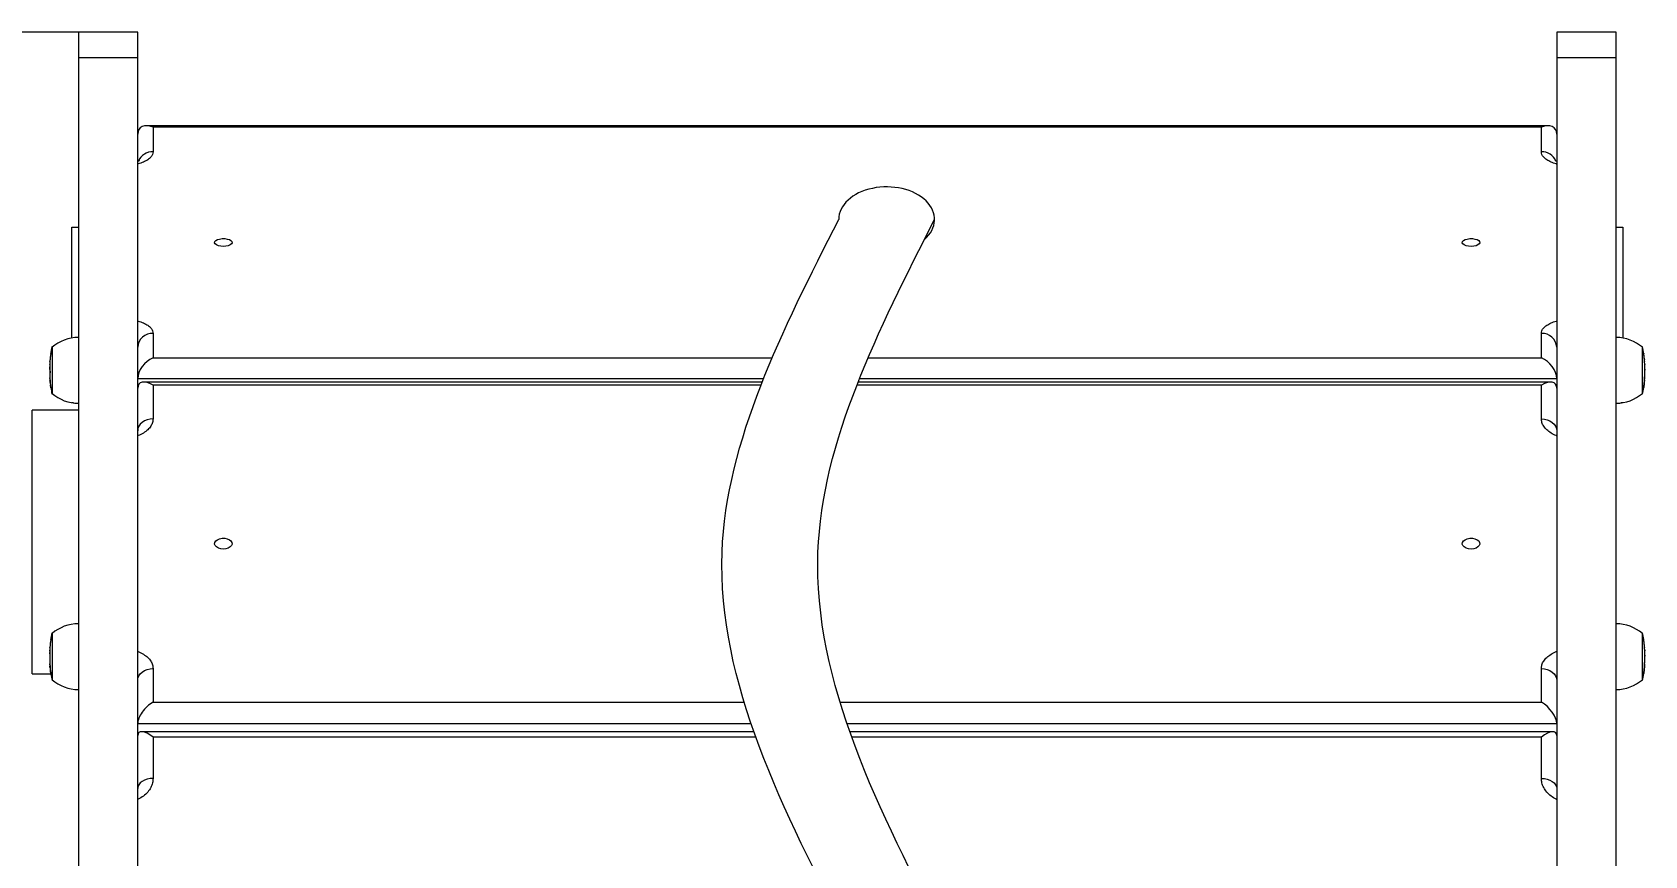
# Model space of a CAD drawing. Header units: millimetres. Extents: x -4199 to 4190, y -5233 to 4097.
# Drawn here: x -231 to 503, y 2222 to 2597 of the extents above; entities that cross this region are included whole.
import ezdxf

# ---------------------------------------------------------------- set-up
doc = ezdxf.new("R2010")
doc.units = ezdxf.units.MM
doc.layers.add('DIKOM_ОБЪЕКТ', color=7, linetype='Continuous')
doc.layers.add('DIKOM_РАЗМЕР_ОБЪЕКТА', color=7, linetype='Continuous')
doc.styles.add('style1', font='arial.ttf', dxfattribs={"width": 0.8})
doc.dimstyles.new('1-50', dxfattribs={"dimtxt": 300, "dimasz": 200, "dimexe": 100, "dimexo": 0, "dimgap": 100, "dimtad": 1, "dimtxsty": 'style1', "dimcen": 200, "dimclrd": 7, "dimclre": 7, "dimclrt": 7, "dimadec": 1, "dimazin": 2, "dimtfac": 1, "dimtmove": 0, "dimatfit": 2, "dimfxl": 0, "dimlwd": 25, "dimlwe": 18, "dimarcsym": 0})

# ---------------------------------------------------------------- blocks, each defined once
blk = doc.blocks.new('*D11')
at = {"layer": 'Defpoints', "color": 0, "transparency": 16777216}
for p in [(-183.48, 2596.81), (-2238.36, -2149.47), (-1546.98, -2149.47)]:
    blk.add_point(p, dxfattribs=at)
at = {"layer": 'DIKOM_РАЗМЕР_ОБЪЕКТА', "color": 7, "lineweight": 18, "transparency": 16777216}
for p, q in [((-183.48, 2596.81), (-2338.36, 2596.81)), ((-1546.98, -2149.47), (-2338.36, -2149.47))]:
    blk.add_line(p, q, dxfattribs=at)
at = {"layer": 'DIKOM_РАЗМЕР_ОБЪЕКТА', "color": 7, "lineweight": 25, "transparency": 16777216}
blk.add_line((-2238.36, 2396.81), (-2238.36, -1949.47), dxfattribs=at)
at = {"layer": 'DIKOM_РАЗМЕР_ОБЪЕКТА', "color": 7, "transparency": 16777216}
for points in [[(-2271.69, 2396.81), (-2205.02, 2396.81), (-2238.36, 2596.81)], [(-2271.69, -1949.47), (-2205.02, -1949.47), (-2238.36, -2149.47)]]:
    blk.add_solid(points, dxfattribs=at)
at = {"layer": 'DIKOM_РАЗМЕР_ОБЪЕКТА', "color": 7, "transparency": 16777216, "insert": (-2491.53, 392.26), "char_height": 300, "attachment_point": 5, "rotation": 90, "style": 'style1'}
blk.add_mtext('4800', dxfattribs=at)

msp = doc.modelspace()

# ---------------------------------------------------------------- linework, layer by layer
at = {"layer": 'DIKOM_ОБЪЕКТ', "color": 7, "linetype": 'Continuous', "lineweight": 15}
for p, q in [((-183.483, 2596.809), (-210.483, 2596.809)), ((-210.483, 2596.809), (-210.483, 2585.273)), ((-183.483, 2585.273), (-183.483, 2596.809)), ((489.517, 2596.809), (462.517, 2596.809)), ((462.517, 2596.809), (462.517, 2585.273)), ((489.517, 2585.273), (489.517, 2596.809)), ((-210.483, 2585.273), (-183.483, 2585.273)), ((-210.483, 2585.273), (-210.483, 1383.736)), ((-183.483, 1383.736), (-183.483, 2585.273)), ((462.517, 2585.273), (489.517, 2585.273)), ((462.517, 2585.273), (462.517, 1383.736)), ((489.517, 1383.736), (489.517, 2585.273)), ((458.629, 2554.271), (-179.595, 2554.271)), ((-176.483, 2553.541), (-176.483, 2542.426)), ((455.517, 2553.541), (-176.483, 2553.541)), ((455.517, 2542.426), (455.517, 2553.541)), ((-213.483, 2508.024), (-210.483, 2508.024)), ((-213.483, 2457.611), (-213.483, 2508.024)), ((489.517, 2508.024), (492.517, 2508.024)), ((492.517, 2508.024), (492.517, 2457.611)), ((-176.483, 2459.733), (-176.483, 2448.618)), ((455.517, 2448.618), (455.517, 2459.733)), ((-222.483, 2453.68), (-222.483, 2432.08)), ((501.517, 2443.75), (501.517, 2453.68)), ((-223.535, 2444.175), (-223.535, 2444.485)), ((-223.498, 2445.668), (-223.512, 2445.214)), ((-223.437, 2446.936), (-223.463, 2446.483)), ((-223.44, 2446.811), (-223.437, 2446.936)), ((-223.141, 2450.029), (-223.237, 2449.279)), ((-223.064, 2450.515), (-223.225, 2449.305)), ((-223.067, 2450.414), (-223.064, 2450.515)), ((-176.483, 2448.618), (105.376, 2448.618)), ((149.016, 2448.618), (455.517, 2448.618)), ((502.106, 2450.496), (502.104, 2450.414)), ((502.272, 2449.233), (502.106, 2450.496)), ((502.278, 2449.245), (502.181, 2450.01)), ((502.414, 2447.906), (502.416, 2447.906)), ((502.415, 2447.901), (502.418, 2447.901)), ((502.478, 2446.917), (502.475, 2446.811)), ((502.503, 2446.464), (502.478, 2446.917)), ((502.509, 2446.355), (502.503, 2446.464)), ((502.551, 2445.195), (502.538, 2445.648)), ((502.567, 2444.806), (502.563, 2445.097)), ((-222.983, 2441.949), (-223.539, 2441.949)), ((-223.536, 2444.343), (-223.536, 2443.307)), ((-223.536, 2443.226), (-223.536, 2442.165)), ((-223.536, 2442.165), (-223.536, 2441.849)), ((-223.536, 2441.816), (-223.536, 2441.405)), ((-223.524, 2442.397), (-222.983, 2442.397)), ((-223.491, 2439.5), (-223.493, 2439.54)), ((-223.468, 2439.047), (-223.47, 2439.086)), ((-223.386, 2438.034), (-223.408, 2438.318)), ((-223.408, 2438.318), (-223.378, 2438.318)), ((-223.406, 2438.42), (-223.402, 2438.6)), ((-223.402, 2438.6), (-223.343, 2437.894)), ((-223.38, 2438.104), (-223.376, 2437.964)), ((-223.379, 2438.09), (-223.38, 2438.104)), ((-223.38, 2438.104), (-223.361, 2438.104)), ((-223.318, 2437.362), (-223.379, 2438.09)), ((-223.379, 2438.09), (-223.36, 2438.09)), ((-223.343, 2437.894), (-223.289, 2436.87)), ((-183.483, 2439.236), (101.5, 2439.236)), ((100.838, 2437.567), (-180.761, 2437.567)), ((459.795, 2437.567), (144.478, 2437.567)), ((145.141, 2439.236), (462.517, 2439.236)), ((501.517, 2432.08), (501.517, 2443.75)), ((502.26, 2436.683), (502.312, 2437.141)), ((502.312, 2437.141), (502.381, 2437.647)), ((502.377, 2437.593), (502.323, 2436.968)), ((502.406, 2438.128), (502.442, 2438.581)), ((502.411, 2437.964), (502.406, 2438.128)), ((502.435, 2438.299), (502.41, 2437.997)), ((502.435, 2438.299), (502.42, 2438.299)), ((502.442, 2438.581), (502.438, 2438.42)), ((502.525, 2439.479), (502.556, 2439.479)), ((502.569, 2441.983), (502.568, 2441.863)), ((502.569, 2443.509), (502.569, 2444.355)), ((502.569, 2444.33), (502.569, 2444.342)), ((502.569, 2443.349), (502.569, 2443.507)), ((502.569, 2442.851), (502.569, 2442.966)), ((502.569, 2442.032), (502.569, 2442.851)), ((502.569, 2441.97), (502.569, 2442.032)), ((502.569, 2441.405), (502.569, 2441.712)), ((-223.249, 2436.518), (-223.111, 2435.876)), ((-223.106, 2435.663), (-223.181, 2436.138)), ((-223.111, 2435.876), (-223.019, 2435.247)), ((-223.104, 2435.654), (-223.106, 2435.663)), ((-223.106, 2435.663), (-223.08, 2435.663)), ((-223.098, 2435.502), (-223.104, 2435.654)), ((-223.104, 2435.654), (-223.079, 2435.654)), ((-223.027, 2434.965), (-223.095, 2435.418)), ((-223.095, 2435.418), (-223.044, 2435.418)), ((-223.019, 2435.247), (-223.025, 2435.046)), ((-176.483, 2436.108), (-176.483, 2420.83)), ((100.265, 2436.108), (-176.483, 2436.108)), ((455.517, 2436.108), (143.905, 2436.108)), ((455.517, 2420.83), (455.517, 2436.108)), ((502.297, 2436.85), (502.017, 2436.85)), ((502.296, 2436.841), (502.017, 2436.841)), ((502.283, 2436.609), (502.017, 2436.609)), ((502.056, 2435.046), (502.061, 2435.228)), ((502.061, 2435.228), (502.128, 2435.681)), ((502.126, 2435.445), (502.081, 2435.135)), ((502.138, 2435.445), (502.093, 2435.445)), ((502.128, 2435.681), (502.136, 2435.502)), ((502.283, 2436.609), (502.145, 2435.575)), ((502.169, 2435.758), (502.26, 2436.683)), ((502.323, 2436.968), (502.292, 2436.968)), ((502.297, 2436.85), (502.296, 2436.841)), ((-210.483, 2424.746), (-231.483, 2424.746)), ((-231.483, 2304.746), (-231.483, 2424.746)), ((-213.483, 2428.024), (-213.483, 2428.149)), ((-212.643, 2428.024), (-213.483, 2428.024)), ((492.517, 2428.024), (491.677, 2428.024)), ((492.517, 2428.149), (492.517, 2428.024)), ((-223.141, 2319.763), (-223.237, 2319.024)), ((-223.064, 2320.287), (-223.225, 2319.095)), ((-223.065, 2320.207), (-223.064, 2320.287)), ((-222.483, 2323.36), (-222.483, 2301.76)), ((501.517, 2314.61), (501.517, 2323.36)), ((502.272, 2318.998), (502.106, 2320.242)), ((502.278, 2318.964), (502.181, 2319.718)), ((-223.536, 2313.993), (-223.536, 2313.04)), ((-223.536, 2313.04), (-223.536, 2311.992)), ((-223.535, 2313.886), (-223.535, 2314.157)), ((-223.498, 2315.512), (-223.512, 2315.066)), ((-223.437, 2316.761), (-223.463, 2316.315)), ((-223.439, 2316.55), (-223.437, 2316.761)), ((501.517, 2301.759), (501.517, 2314.61)), ((502.478, 2316.717), (502.476, 2316.55)), ((502.503, 2316.27), (502.478, 2316.717)), ((502.507, 2316.087), (502.503, 2316.27)), ((502.551, 2315.021), (502.538, 2315.467)), ((502.569, 2313.364), (502.569, 2314.034)), ((502.569, 2313.171), (502.569, 2312.744)), ((502.569, 2311.848), (502.569, 2312.698)), ((-223.536, 2311.992), (-223.536, 2311.611)), ((-223.536, 2311.611), (-223.536, 2311.085)), ((-223.373, 2307.439), (-223.408, 2307.885)), ((-223.407, 2308.033), (-223.402, 2308.55)), ((-223.402, 2308.55), (-223.343, 2307.855)), ((-223.38, 2308.004), (-223.374, 2307.569)), ((-223.379, 2307.99), (-223.38, 2308.004)), ((-223.38, 2308.004), (-223.356, 2308.004)), ((-223.379, 2307.99), (-223.355, 2307.99)), ((-223.343, 2307.855), (-223.289, 2306.572)), ((-223.263, 2306.317), (-223.262, 2306.308)), ((-223.226, 2306.017), (-223.253, 2306.249)), ((-223.249, 2306.23), (-223.111, 2305.867)), ((-223.106, 2305.594), (-223.21, 2305.961)), ((-223.111, 2305.867), (-223.019, 2305.248)), ((-223.104, 2305.585), (-223.106, 2305.594)), ((-223.106, 2305.594), (-223.071, 2305.594)), ((-223.095, 2305.029), (-223.104, 2305.585)), ((-223.104, 2305.585), (-223.069, 2305.585)), ((-223.027, 2304.583), (-223.095, 2305.029)), ((-223.019, 2305.248), (-223.027, 2304.583)), ((-176.483, 2307.166), (-176.483, 2291.888)), ((455.517, 2291.888), (455.517, 2307.166)), ((502.136, 2305.093), (502.053, 2304.538)), ((502.054, 2304.606), (502.061, 2305.203)), ((502.061, 2305.203), (502.128, 2305.649)), ((502.128, 2305.649), (502.138, 2305.093)), ((502.138, 2305.093), (502.139, 2305.102)), ((502.139, 2305.102), (502.26, 2306.636)), ((502.283, 2306.445), (502.145, 2305.157)), ((502.26, 2306.636), (502.312, 2307.087)), ((502.296, 2306.736), (502.271, 2306.736)), ((502.297, 2306.745), (502.272, 2306.745)), ((502.323, 2306.803), (502.279, 2306.803)), ((502.297, 2306.745), (502.296, 2306.736)), ((502.312, 2307.087), (502.4, 2307.431)), ((502.359, 2307.032), (502.323, 2306.803)), ((502.407, 2307.505), (502.377, 2307.145)), ((502.406, 2308.059), (502.442, 2308.505)), ((502.413, 2307.57), (502.406, 2308.059)), ((502.435, 2307.84), (502.413, 2307.571)), ((502.442, 2308.505), (502.437, 2308.032)), ((502.569, 2311.523), (502.569, 2311.848)), ((502.569, 2311.085), (502.569, 2311.503)), ((-231.483, 2304.746), (-223.052, 2304.746)), ((-176.483, 2291.888), (92.605, 2291.888)), ((136.245, 2291.888), (455.517, 2291.888)), ((-183.483, 2282.069), (95.771, 2282.069)), ((97.059, 2278.352), (-181.761, 2278.352)), ((-176.483, 2275.949), (-176.483, 2257.098)), ((97.917, 2275.949), (-176.483, 2275.949)), ((139.411, 2282.069), (462.517, 2282.069)), ((460.795, 2278.352), (140.7, 2278.352)), ((455.517, 2275.949), (141.557, 2275.949)), ((455.517, 2257.098), (455.517, 2275.949))]:
    msp.add_line(p, q, dxfattribs=at)
at = {"layer": 'DIKOM_ОБЪЕКТ', "color": 7, "linetype": 'Continuous', "lineweight": 15, "flags": 128}
for points in [[(-144.483, 2499.301), (-145.662, 2499.38), (-146.736, 2499.61), (-147.61, 2499.971), (-148.207, 2500.43), (-148.472, 2500.947), (-148.383, 2501.475), (-147.947, 2501.969), (-147.204, 2502.383), (-146.219, 2502.682), (-145.079, 2502.838), (-143.887, 2502.838), (-142.748, 2502.682), (-141.762, 2502.383), (-141.019, 2501.969), (-140.583, 2501.475), (-140.494, 2500.947), (-140.76, 2500.43), (-141.356, 2499.971), (-142.23, 2499.61), (-143.304, 2499.38), (-144.483, 2499.301)], [(423.517, 2499.301), (422.338, 2499.38), (421.264, 2499.61), (420.39, 2499.971), (419.793, 2500.43), (419.528, 2500.947), (419.617, 2501.475), (420.053, 2501.969), (420.796, 2502.383), (421.781, 2502.682), (422.921, 2502.838), (424.113, 2502.838), (425.252, 2502.682), (426.238, 2502.383), (426.981, 2501.969), (427.417, 2501.475), (427.506, 2500.947), (427.24, 2500.43), (426.644, 2499.971), (425.77, 2499.61), (424.696, 2499.38), (423.517, 2499.301)], [(-176.483, 2420.83), (-177.849, 2420.724), (-179.162, 2420.409), (-180.372, 2419.897), (-181.433, 2419.207), (-182.303, 2418.368), (-182.95, 2417.41), (-183.349, 2416.371), (-183.483, 2415.29)], [(455.517, 2420.83), (456.883, 2420.724), (458.196, 2420.409), (459.406, 2419.897), (460.467, 2419.207), (461.337, 2418.368), (461.984, 2417.41), (462.382, 2416.371), (462.517, 2415.29)], [(-144.483, 2361.554), (-145.662, 2361.662), (-146.736, 2361.978), (-147.61, 2362.474), (-148.207, 2363.105), (-148.472, 2363.815), (-148.383, 2364.542), (-147.947, 2365.22), (-147.204, 2365.79), (-146.219, 2366.2), (-145.079, 2366.415), (-143.887, 2366.415), (-142.748, 2366.2), (-141.762, 2365.79), (-141.019, 2365.22), (-140.583, 2364.542), (-140.494, 2363.815), (-140.76, 2363.105), (-141.356, 2362.474), (-142.23, 2361.978), (-143.304, 2361.662), (-144.483, 2361.554)], [(423.517, 2361.554), (422.338, 2361.662), (421.264, 2361.978), (420.39, 2362.474), (419.793, 2363.105), (419.528, 2363.815), (419.617, 2364.542), (420.053, 2365.22), (420.796, 2365.79), (421.781, 2366.2), (422.921, 2366.415), (424.113, 2366.415), (425.252, 2366.2), (426.238, 2365.79), (426.981, 2365.22), (427.417, 2364.542), (427.506, 2363.815), (427.24, 2363.105), (426.644, 2362.474), (425.77, 2361.978), (424.696, 2361.662), (423.517, 2361.554)], [(-183.483, 2301.625), (-183.349, 2302.706), (-182.95, 2303.745), (-182.303, 2304.703), (-181.433, 2305.543), (-180.372, 2306.232), (-179.162, 2306.744), (-177.849, 2307.059), (-176.483, 2307.166)], [(455.517, 2307.166), (456.883, 2307.059), (458.196, 2306.744), (459.406, 2306.232), (460.467, 2305.543), (461.337, 2304.703), (461.984, 2303.745), (462.382, 2302.706), (462.517, 2301.625)], [(-176.483, 2257.098), (-177.849, 2257.01), (-179.162, 2256.748), (-180.372, 2256.323), (-181.433, 2255.752), (-182.303, 2255.055), (-182.95, 2254.26), (-183.349, 2253.398), (-183.483, 2252.501)], [(455.517, 2257.098), (456.883, 2257.01), (458.196, 2256.748), (459.406, 2256.323), (460.467, 2255.752), (461.337, 2255.055), (461.984, 2254.26), (462.382, 2253.398), (462.517, 2252.501)]]:
    msp.add_lwpolyline(points, dxfattribs=at)
at = {"layer": 'DIKOM_ОБЪЕКТ', "color": 7, "linetype": 'Continuous', "lineweight": 15}
for centre, radius, start, end in [((-176.747, 2535.547), 6.885, 87.798821, 157.454062), ((455.781, 2535.547), 6.885, 22.509275, 92.200584), ((-176.829, 2453.077), 6.665, 87.023966, 176.67986), ((455.863, 2453.077), 6.665, 3.319802, 92.97613), ((-181.7, 2444.355), 41.836, 167.120378, 171.666319), ((-210.323, 2439.203), 18.677, 90.490933, 130.621157), ((489.357, 2439.203), 18.677, 49.378843, 89.509067), ((460.734, 2444.355), 41.836, 8.333277, 12.879622), ((-181.7, 2444.355), 41.836, 177.259573, 178.384115), ((-181.7, 2444.355), 41.836, 175.752916, 176.632656), ((-181.7, 2444.355), 41.836, 172.299877, 175.115853), ((460.734, 2444.355), 41.836, 5.028394, 7.700881), ((460.734, 2444.355), 41.836, 3.366505, 4.426539), ((460.734, 2444.355), 41.836, 1.613912, 2.739607), ((460.734, 2444.355), 41.836, 0, 0.616906), ((-181.7, 2441.405), 41.836, 180, 182.553341), ((-181.7, 2441.405), 41.836, 183.175825, 184.092814), ((-181.7, 2441.405), 41.836, 184.719471, 185.549257), ((460.734, 2441.405), 41.836, 352.763065, 354.280212), ((460.734, 2441.405), 41.836, 354.84443, 355.282036), ((460.734, 2441.405), 41.836, 355.907203, 356.753542), ((460.734, 2441.405), 41.836, 357.364634, 0), ((-181.7, 2441.405), 41.836, 186.153291, 186.732054), ((-181.7, 2441.405), 41.836, 187.237935, 188.117457), ((-181.7, 2441.405), 41.836, 188.749407, 192.879622), ((-210.323, 2446.557), 18.677, 229.378843, 269.509067), ((489.357, 2446.557), 18.677, 270.490933, 310.621157), ((460.734, 2441.405), 41.836, 347.120378, 351.249644), ((460.734, 2441.405), 41.836, 351.883892, 352.238137), ((-210.323, 2308.883), 18.677, 90.490933, 130.621157), ((489.357, 2308.883), 18.677, 49.378843, 89.509067), ((-181.7, 2314.034), 41.836, 172.153682, 172.828119), ((-181.7, 2314.034), 41.836, 167.120378, 171.510552), ((460.734, 2314.034), 41.836, 8.675162, 12.879622), ((-181.7, 2314.034), 41.836, 178.963141, 179.248341), ((-181.7, 2314.034), 41.836, 177.188139, 178.328747), ((-181.7, 2314.034), 41.836, 175.418974, 176.5514), ((-181.7, 2314.034), 41.836, 172.828119, 174.665332), ((460.734, 2314.034), 41.836, 5.811532, 7.023251), ((460.734, 2314.034), 41.836, 3.447581, 4.767098), ((460.734, 2314.034), 41.836, 1.668624, 2.811665), ((460.734, 2314.034), 41.836, 0, 1.034538), ((-181.7, 2311.085), 41.836, 180, 182.491782), ((-181.7, 2311.085), 41.836, 183.120687, 184.184802), ((-181.7, 2311.085), 41.836, 184.821311, 185.967234), ((-181.7, 2311.085), 41.836, 187.038174, 188.270861), ((460.734, 2311.085), 41.836, 352.228689, 354.440524), ((460.734, 2311.085), 41.836, 354.99007, 355.181134), ((460.734, 2311.085), 41.836, 355.815107, 356.774062), ((460.734, 2311.085), 41.836, 357.398631, 0), ((-181.7, 2311.085), 41.836, 188.93152, 192.879622), ((-210.323, 2316.236), 18.677, 229.378843, 269.509067), ((489.357, 2316.236), 18.677, 270.490933, 310.621157), ((460.734, 2311.085), 41.836, 347.120378, 351.087594)]:
    msp.add_arc(centre, radius, start, end, dxfattribs=at)
for centre, major_axis, ratio, start_param, end_param in [((-176.483, 2547.271), (-5.949, 5.949), 0.6200635, 5.2674306, 6.8382269), ((455.517, 2547.271), (5.949, 5.949), 0.6200635, 5.7281437, 7.29894), ((157.454, 2511.603), (21.82, 0), 0.6791431, 5.6198151, 9.424778), ((-176.483, 2442.348), (5.949, 5.949), 0.6200635, 1.0157547, 2.586551), ((455.517, 2442.348), (5.949, -5.949), 0.6200635, 0.5550416, 2.1258379), ((-176.483, 2430.567), (-6.283, 6.283), 0.4913115, 5.1690617, 6.739858), ((455.517, 2430.567), (6.283, 6.283), 0.4913115, 5.8265126, 7.3973089), ((-176.483, 2286.347), (6.283, 6.283), 0.4913115, 1.1141236, 2.68492), ((455.517, 2286.347), (6.283, -6.283), 0.4913115, 0.4566727, 2.027469), ((-176.483, 2271.352), (-6.555, 6.555), 0.3744676, 5.0706928, 6.6414891), ((455.517, 2271.352), (6.555, 6.555), 0.3744676, 5.9248815, 7.4956778)]:
    msp.add_ellipse(centre, major_axis=major_axis, ratio=ratio, start_param=start_param, end_param=end_param, dxfattribs=at)
for points, knots in [([(-176.483, 2542.426), (-176.532, 2542.019), (-176.632, 2541.181), (-177.468, 2539.94), (-178.845, 2538.739), (-180.822, 2537.693), (-182.426, 2537.036), (-183.413, 2536.812), (-183.483, 2536.796)], [0, 0, 0, 0, 0.1816814, 0.3742424, 0.5748114, 0.7796368, 0.9844631, 1, 1, 1, 1]), ([(462.517, 2536.796), (462.447, 2536.812), (461.46, 2537.036), (459.856, 2537.693), (457.879, 2538.739), (456.502, 2539.94), (455.666, 2541.181), (455.565, 2542.019), (455.517, 2542.426)], [0, 0, 0, 0, 0.0155374, 0.220362, 0.4251894, 0.6257568, 0.8183181, 1, 1, 1, 1]), ([(-182.734, 2538.389), (-182.729, 2538.394), (-182.704, 2538.419), (-182.867, 2538.287), (-183.128, 2538.118), (-183.411, 2537.988), (-183.483, 2537.955)], [0, 0, 0, 0, 0.0947284, 0.4774578, 0.8671835, 1, 1, 1, 1]), ([(462.517, 2537.949), (462.503, 2537.955), (462.286, 2538.05), (462.032, 2538.206), (461.78, 2538.377), (461.768, 2538.39), (461.763, 2538.396)], [0, 0, 0, 0, 0.0237725, 0.3752128, 0.7189021, 1, 1, 1, 1]), ([(-183.483, 2465.363), (-183.413, 2465.347), (-182.426, 2465.123), (-180.822, 2464.466), (-178.845, 2463.42), (-177.468, 2462.219), (-176.632, 2460.978), (-176.532, 2460.14), (-176.483, 2459.733)], [0, 0, 0, 0, 0.0155369, 0.2203637, 0.4251842, 0.6257567, 0.8183182, 1, 1, 1, 1]), ([(455.517, 2459.733), (455.565, 2460.14), (455.666, 2460.978), (456.502, 2462.219), (457.879, 2463.42), (459.856, 2464.466), (461.46, 2465.123), (462.447, 2465.347), (462.517, 2465.363)], [0, 0, 0, 0, 0.1816823, 0.374244, 0.5748151, 0.7796374, 0.9844626, 1, 1, 1, 1]), ([(-223.529, 2445.08), (-223.531, 2444.981), (-223.537, 2444.487), (-223.537, 2443.937), (-223.534, 2443.485), (-223.533, 2443.428)], [0, 0, 0, 0, 0.1793959, 0.8969897, 1, 1, 1, 1]), ([(-223.512, 2445.214), (-223.516, 2445.199), (-223.526, 2445.154), (-223.528, 2445.109), (-223.529, 2445.08)], [0, 0, 0, 0, 0.3438841, 1, 1, 1, 1]), ([(-223.51, 2445.534), (-223.512, 2445.568), (-223.514, 2445.613), (-223.501, 2445.657), (-223.498, 2445.668)], [0, 0, 0, 0, 0.7638409, 1, 1, 1, 1]), ([(-223.463, 2446.483), (-223.471, 2446.462), (-223.485, 2446.419), (-223.48, 2446.377), (-223.477, 2446.355)], [0, 0, 0, 0, 0.495613, 1, 1, 1, 1]), ([(-223.225, 2449.305), (-223.252, 2449.066), (-223.294, 2448.692), (-223.345, 2448.207), (-223.382, 2447.86), (-223.412, 2447.567), (-223.416, 2447.508), (-223.419, 2447.476)], [0, 0, 0, 0, 0.2553881, 0.4006595, 0.5458728, 0.7494597, 1, 1, 1, 1]), ([(-223.237, 2449.279), (-223.255, 2449.118), (-223.284, 2448.86), (-223.322, 2448.513), (-223.35, 2448.251), (-223.374, 2448.021), (-223.381, 2447.953), (-223.382, 2447.933), (-223.382, 2447.93)], [0, 0, 0, 0, 0.2300603, 0.367361, 0.5055842, 0.6898243, 0.9568506, 1, 1, 1, 1]), ([(502.443, 2447.584), (502.442, 2447.607), (502.439, 2447.658), (502.416, 2447.89), (502.386, 2448.189), (502.339, 2448.643), (502.299, 2448.998), (502.272, 2449.233)], [0, 0, 0, 0, 0.1630519, 0.3630817, 0.5248633, 0.6861547, 1, 1, 1, 1]), ([(502.416, 2447.906), (502.415, 2447.933), (502.414, 2447.974), (502.393, 2448.179), (502.37, 2448.402), (502.336, 2448.73), (502.303, 2449.027), (502.282, 2449.208), (502.278, 2449.245)], [0, 0, 0, 0, 0.306078, 0.4616326, 0.5884314, 0.7437479, 0.9477674, 1, 1, 1, 1]), ([(502.414, 2447.904), (502.415, 2447.903), (502.416, 2447.898), (502.416, 2447.903), (502.416, 2447.906)], [0, 0, 0, 0, 0.3465183, 1, 1, 1, 1]), ([(502.538, 2445.648), (502.542, 2445.632), (502.551, 2445.594), (502.547, 2445.556), (502.545, 2445.534)], [0, 0, 0, 0, 0.4381716, 1, 1, 1, 1]), ([(502.563, 2445.097), (502.562, 2445.108), (502.56, 2445.141), (502.554, 2445.174), (502.551, 2445.195)], [0, 0, 0, 0, 0.3631693, 1, 1, 1, 1]), ([(-223.535, 2444.175), (-223.535, 2444.114), (-223.534, 2443.813), (-223.536, 2443.425), (-223.536, 2443.024), (-223.534, 2442.864), (-223.534, 2442.791)], [0, 0, 0, 0, 0.1307138, 0.6537788, 0.8397738, 1, 1, 1, 1]), ([(-223.536, 2443.275), (-223.536, 2443.283), (-223.536, 2443.577), (-223.536, 2443.869), (-223.535, 2444.153)], [0, 0, 0, 0, 0.0287138, 1, 1, 1, 1]), ([(-223.533, 2441.928), (-223.534, 2441.918), (-223.536, 2441.899), (-223.535, 2441.668), (-223.531, 2441.369), (-223.525, 2441.069), (-223.52, 2440.883), (-223.519, 2440.827)], [0, 0, 0, 0, 0.2749534, 0.481334, 0.6872805, 0.9068982, 1, 1, 1, 1]), ([(-223.535, 2442.175), (-223.535, 2442.072), (-223.534, 2441.871), (-223.524, 2441.39), (-223.516, 2441.04), (-223.511, 2440.865)], [0, 0, 0, 0, 0.3401946, 0.6691414, 1, 1, 1, 1]), ([(-223.533, 2443.428), (-223.534, 2443.296), (-223.534, 2443.083), (-223.534, 2442.87), (-223.534, 2442.791)], [0, 0, 0, 0, 0.6239229, 1, 1, 1, 1]), ([(-223.519, 2440.827), (-223.515, 2440.648), (-223.507, 2440.339), (-223.498, 2439.957), (-223.492, 2439.681), (-223.491, 2439.543), (-223.491, 2439.513), (-223.491, 2439.5)], [0, 0, 0, 0, 0.2539349, 0.4391074, 0.6240129, 0.8482733, 1, 1, 1, 1]), ([(-223.511, 2440.865), (-223.506, 2440.668), (-223.495, 2440.272), (-223.481, 2439.75), (-223.471, 2439.358), (-223.467, 2439.119), (-223.468, 2439.071), (-223.468, 2439.047)], [0, 0, 0, 0, 0.2120585, 0.4264613, 0.6117465, 0.8097076, 1, 1, 1, 1]), ([(-223.472, 2439.118), (-223.475, 2439.182), (-223.478, 2439.266), (-223.484, 2439.452), (-223.485, 2439.498)], [0, 0, 0, 0, 0.7495519, 1, 1, 1, 1]), ([(502.502, 2439.029), (502.502, 2439.071), (502.504, 2439.143), (502.514, 2439.526), (502.527, 2439.982), (502.54, 2440.45), (502.547, 2440.737), (502.55, 2440.846)], [0, 0, 0, 0, 0.2842585, 0.4851694, 0.6860775, 0.8813829, 1, 1, 1, 1]), ([(502.514, 2439.479), (502.511, 2439.377), (502.505, 2439.159), (502.503, 2439.086), (502.502, 2439.048)], [0, 0, 0, 0, 0.4726831, 1, 1, 1, 1]), ([(502.525, 2439.48), (502.525, 2439.479), (502.524, 2439.457), (502.525, 2439.469), (502.525, 2439.482)], [0, 0, 0, 0, 0.019364, 1, 1, 1, 1]), ([(502.525, 2439.482), (502.526, 2439.519), (502.527, 2439.577), (502.534, 2439.879), (502.542, 2440.202), (502.55, 2440.533), (502.555, 2440.738), (502.557, 2440.818)], [0, 0, 0, 0, 0.332052, 0.5180273, 0.7043209, 0.883941, 1, 1, 1, 1]), ([(502.55, 2440.846), (502.554, 2441.029), (502.562, 2441.397), (502.569, 2441.821), (502.569, 2441.988), (502.569, 2442.047)], [0, 0, 0, 0, 0.3896117, 0.7834726, 1, 1, 1, 1]), ([(502.557, 2440.818), (502.56, 2440.989), (502.566, 2441.285), (502.57, 2441.619), (502.57, 2441.808), (502.569, 2441.85), (502.568, 2441.863)], [0, 0, 0, 0, 0.3555825, 0.6180343, 0.8796853, 1, 1, 1, 1]), ([(502.569, 2443.406), (502.569, 2443.286), (502.57, 2443.139), (502.569, 2442.992), (502.569, 2442.965)], [0, 0, 0, 0, 0.8141499, 1, 1, 1, 1]), ([(502.569, 2442.737), (502.569, 2442.829), (502.569, 2443.033), (502.569, 2443.237), (502.569, 2443.349)], [0, 0, 0, 0, 0.447868, 1, 1, 1, 1]), ([(502.569, 2442.737), (502.569, 2442.795), (502.57, 2442.863), (502.569, 2442.931), (502.569, 2442.941)], [0, 0, 0, 0, 0.8534753, 1, 1, 1, 1]), ([(502.296, 2436.841), (502.294, 2436.803), (502.292, 2436.746), (502.287, 2436.668), (502.284, 2436.628), (502.283, 2436.609)], [0, 0, 0, 0, 0.5000072, 0.7499665, 1, 1, 1, 1]), ([(502.323, 2436.968), (502.32, 2436.955), (502.316, 2436.931), (502.307, 2436.889), (502.301, 2436.865), (502.297, 2436.85)], [0, 0, 0, 0, 0.2834778, 0.5669595, 1, 1, 1, 1]), ([(-176.483, 2420.83), (-176.532, 2420.271), (-176.632, 2419.119), (-177.468, 2417.413), (-178.845, 2415.763), (-180.822, 2414.325), (-182.426, 2413.422), (-183.413, 2413.114), (-183.483, 2413.092)], [0, 0, 0, 0, 0.1816769, 0.374239, 0.57481, 0.7796337, 0.9844615, 1, 1, 1, 1]), ([(462.517, 2413.092), (462.447, 2413.114), (461.46, 2413.422), (459.856, 2414.325), (457.879, 2415.763), (456.502, 2417.413), (455.666, 2419.119), (455.565, 2420.271), (455.517, 2420.83)], [0, 0, 0, 0, 0.015539, 0.2203651, 0.4251908, 0.6257603, 0.8183226, 1, 1, 1, 1]), ([(-223.532, 2314.583), (-223.532, 2314.552), (-223.538, 2314.176), (-223.537, 2313.75), (-223.534, 2313.356), (-223.533, 2313.306)], [0, 0, 0, 0, 0.0736927, 0.8836979, 1, 1, 1, 1]), ([(-223.535, 2313.886), (-223.535, 2313.834), (-223.534, 2313.57), (-223.536, 2313.232), (-223.536, 2312.882), (-223.534, 2312.743), (-223.534, 2312.678)], [0, 0, 0, 0, 0.1307443, 0.6537551, 0.8397422, 1, 1, 1, 1]), ([(-223.535, 2314.157), (-223.535, 2314.22), (-223.535, 2314.299), (-223.534, 2314.377), (-223.533, 2314.393)], [0, 0, 0, 0, 0.8003945, 1, 1, 1, 1]), ([(-223.533, 2313.306), (-223.534, 2313.176), (-223.534, 2312.966), (-223.534, 2312.757), (-223.534, 2312.678)], [0, 0, 0, 0, 0.6237124, 1, 1, 1, 1]), ([(-223.512, 2315.066), (-223.516, 2315.029), (-223.525, 2314.938), (-223.527, 2314.846), (-223.528, 2314.791)], [0, 0, 0, 0, 0.3988001, 1, 1, 1, 1]), ([(-223.512, 2315.064), (-223.515, 2315.189), (-223.519, 2315.338), (-223.501, 2315.487), (-223.498, 2315.512)], [0, 0, 0, 0, 0.8342651, 1, 1, 1, 1]), ([(-223.463, 2316.315), (-223.471, 2316.265), (-223.483, 2316.189), (-223.48, 2316.113), (-223.479, 2316.087)], [0, 0, 0, 0, 0.6564059, 1, 1, 1, 1]), ([(-223.225, 2319.095), (-223.252, 2318.859), (-223.294, 2318.49), (-223.345, 2317.99), (-223.381, 2317.627), (-223.394, 2317.465), (-223.401, 2317.378)], [0, 0, 0, 0, 0.3561524, 0.5587368, 0.7612339, 1, 1, 1, 1]), ([(-223.237, 2319.024), (-223.255, 2318.865), (-223.284, 2318.612), (-223.322, 2318.255), (-223.35, 2317.978), (-223.368, 2317.778), (-223.372, 2317.723), (-223.372, 2317.707)], [0, 0, 0, 0, 0.3006074, 0.4799499, 0.6605599, 0.9012383, 1, 1, 1, 1]), ([(-183.483, 2314.904), (-183.413, 2314.882), (-182.426, 2314.575), (-180.822, 2313.671), (-178.845, 2312.233), (-177.468, 2310.583), (-176.632, 2308.877), (-176.532, 2307.725), (-176.483, 2307.166)], [0, 0, 0, 0, 0.0155362, 0.2203634, 0.4251866, 0.6257543, 0.8183204, 1, 1, 1, 1]), ([(455.517, 2307.166), (455.565, 2307.725), (455.666, 2308.877), (456.502, 2310.583), (457.879, 2312.234), (459.856, 2313.671), (461.46, 2314.575), (462.447, 2314.882), (462.517, 2314.904)], [0, 0, 0, 0, 0.18168, 0.3742465, 0.5748126, 0.7796377, 0.9844633, 1, 1, 1, 1]), ([(502.424, 2317.511), (502.421, 2317.555), (502.411, 2317.672), (502.385, 2317.947), (502.339, 2318.411), (502.299, 2318.765), (502.272, 2318.998)], [0, 0, 0, 0, 0.1323227, 0.3526207, 0.5724149, 1, 1, 1, 1]), ([(502.396, 2317.826), (502.395, 2317.847), (502.389, 2317.918), (502.37, 2318.117), (502.336, 2318.454), (502.303, 2318.749), (502.282, 2318.928), (502.278, 2318.964)], [0, 0, 0, 0, 0.0894167, 0.3038628, 0.5665362, 0.9115525, 1, 1, 1, 1]), ([(502.538, 2315.467), (502.542, 2315.428), (502.551, 2315.339), (502.547, 2315.251), (502.545, 2315.202)], [0, 0, 0, 0, 0.4449788, 1, 1, 1, 1]), ([(502.563, 2314.788), (502.562, 2314.816), (502.56, 2314.894), (502.554, 2314.971), (502.551, 2315.021)], [0, 0, 0, 0, 0.3631975, 1, 1, 1, 1]), ([(502.569, 2313.202), (502.569, 2313.248), (502.569, 2313.297), (502.569, 2313.346), (502.569, 2313.349)], [0, 0, 0, 0, 0.9364591, 1, 1, 1, 1]), ([(502.569, 2312.6), (502.569, 2312.69), (502.569, 2312.89), (502.569, 2313.091), (502.569, 2313.202)], [0, 0, 0, 0, 0.4477673, 1, 1, 1, 1]), ([(502.569, 2312.6), (502.569, 2312.647), (502.57, 2312.702), (502.569, 2312.758), (502.569, 2312.767)], [0, 0, 0, 0, 0.8456642, 1, 1, 1, 1]), ([(-223.534, 2311.66), (-223.535, 2311.665), (-223.536, 2311.674), (-223.535, 2311.497), (-223.531, 2311.228), (-223.525, 2310.942), (-223.52, 2310.758), (-223.519, 2310.704)], [0, 0, 0, 0, 0.2181059, 0.4406369, 0.6628139, 0.8995798, 1, 1, 1, 1]), ([(-223.535, 2311.995), (-223.535, 2311.911), (-223.534, 2311.745), (-223.524, 2311.299), (-223.516, 2310.958), (-223.511, 2310.787)], [0, 0, 0, 0, 0.3369986, 0.6676079, 1, 1, 1, 1]), ([(-223.519, 2310.704), (-223.515, 2310.526), (-223.507, 2310.217), (-223.498, 2309.812), (-223.492, 2309.504), (-223.491, 2309.326), (-223.491, 2309.267), (-223.491, 2309.243)], [0, 0, 0, 0, 0.2539062, 0.439109, 0.623975, 0.8482476, 1, 1, 1, 1]), ([(-223.511, 2310.787), (-223.506, 2310.591), (-223.495, 2310.198), (-223.481, 2309.65), (-223.471, 2309.217), (-223.467, 2308.926), (-223.468, 2308.839), (-223.468, 2308.797)], [0, 0, 0, 0, 0.2120678, 0.426473, 0.6117441, 0.8097208, 1, 1, 1, 1]), ([(-223.491, 2309.243), (-223.491, 2309.202), (-223.492, 2309.157), (-223.495, 2309.254), (-223.496, 2309.264)], [0, 0, 0, 0, 0.9020077, 1, 1, 1, 1]), ([(-223.468, 2308.797), (-223.469, 2308.769), (-223.47, 2308.722), (-223.479, 2308.913), (-223.486, 2309.122), (-223.489, 2309.205)], [0, 0, 0, 0, 0.4604344, 0.785865, 1, 1, 1, 1]), ([(-223.289, 2306.572), (-223.287, 2306.547), (-223.282, 2306.497), (-223.273, 2306.409), (-223.267, 2306.352), (-223.263, 2306.317)], [0, 0, 0, 0, 0.2834911, 0.5670749, 1, 1, 1, 1]), ([(-223.262, 2306.308), (-223.26, 2306.295), (-223.258, 2306.277), (-223.253, 2306.251), (-223.25, 2306.237), (-223.249, 2306.23)], [0, 0, 0, 0, 0.4998721, 0.7500572, 1, 1, 1, 1]), ([(502.296, 2306.736), (502.294, 2306.688), (502.292, 2306.616), (502.287, 2306.519), (502.284, 2306.47), (502.283, 2306.445)], [0, 0, 0, 0, 0.4999001, 0.7500032, 1, 1, 1, 1]), ([(502.323, 2306.803), (502.32, 2306.796), (502.316, 2306.783), (502.307, 2306.761), (502.301, 2306.751), (502.297, 2306.745)], [0, 0, 0, 0, 0.2834423, 0.5669936, 1, 1, 1, 1]), ([(502.518, 2309.16), (502.517, 2309.127), (502.512, 2308.96), (502.505, 2308.789), (502.501, 2308.679), (502.501, 2308.729), (502.502, 2308.754)], [0, 0, 0, 0, 0.0759633, 0.3744989, 0.6934404, 1, 1, 1, 1]), ([(502.502, 2308.754), (502.502, 2308.825), (502.504, 2308.945), (502.514, 2309.383), (502.527, 2309.871), (502.54, 2310.349), (502.547, 2310.634), (502.55, 2310.742)], [0, 0, 0, 0, 0.2842452, 0.4851425, 0.6860669, 0.8813421, 1, 1, 1, 1]), ([(502.525, 2309.2), (502.526, 2309.263), (502.527, 2309.36), (502.534, 2309.703), (502.542, 2310.048), (502.55, 2310.387), (502.555, 2310.589), (502.557, 2310.669)], [0, 0, 0, 0, 0.3320972, 0.518006, 0.7043341, 0.8839084, 1, 1, 1, 1]), ([(502.526, 2309.185), (502.526, 2309.174), (502.525, 2309.147), (502.525, 2309.181), (502.525, 2309.2)], [0, 0, 0, 0, 0.4151569, 1, 1, 1, 1]), ([(502.55, 2310.742), (502.554, 2310.92), (502.562, 2311.279), (502.569, 2311.672), (502.569, 2311.812), (502.569, 2311.861)], [0, 0, 0, 0, 0.3901032, 0.7844141, 1, 1, 1, 1]), ([(502.557, 2310.669), (502.56, 2310.835), (502.566, 2311.123), (502.57, 2311.429), (502.57, 2311.61), (502.568, 2311.635), (502.567, 2311.647)], [0, 0, 0, 0, 0.3120332, 0.5424161, 0.7720402, 1, 1, 1, 1]), ([(-176.483, 2257.098), (-176.532, 2256.408), (-176.632, 2254.987), (-177.468, 2252.881), (-178.845, 2250.845), (-180.822, 2249.071), (-182.426, 2247.957), (-183.413, 2247.577), (-183.483, 2247.55)], [0, 0, 0, 0, 0.1816764, 0.374244, 0.5748115, 0.7796357, 0.9844625, 1, 1, 1, 1]), ([(462.517, 2247.55), (462.447, 2247.577), (461.46, 2247.957), (459.856, 2249.071), (457.879, 2250.845), (456.502, 2252.881), (455.666, 2254.987), (455.565, 2256.408), (455.517, 2257.098)], [0, 0, 0, 0, 0.0155379, 0.2203632, 0.4251893, 0.6257552, 0.8183231, 1, 1, 1, 1])]:
    msp.add_open_spline(points, degree=3, knots=knots, dxfattribs=at)
for points in [[(168.614, 1326.427), (95.876, 1719.734), (203.866, 2007.686), (82.564, 2360.049), (135.634, 2511.603)], [(212.254, 1326.427), (139.517, 1719.734), (247.507, 2007.686), (126.205, 2360.049), (179.274, 2511.603)]]:
    msp.add_spline(points, degree=3, dxfattribs=at)

# ---------------------------------------------------------------- dimensions: what is measured, and where the dimension line sits
at = {"layer": 'DIKOM_РАЗМЕР_ОБЪЕКТА'}
dim = msp.add_linear_dim(base=(-2238.358, -2149.469), p1=(-183.483, 2596.809), p2=(-1546.983, -2149.469), angle=90, text='4800', dimstyle='1-50', dxfattribs=at)
dim.commit()
dim.dimension.update_dxf_attribs({"geometry": '*D11', "text_midpoint": (-2238.358, 392.26), "dimtype": 160})

doc.saveas('drawing.dxf')
